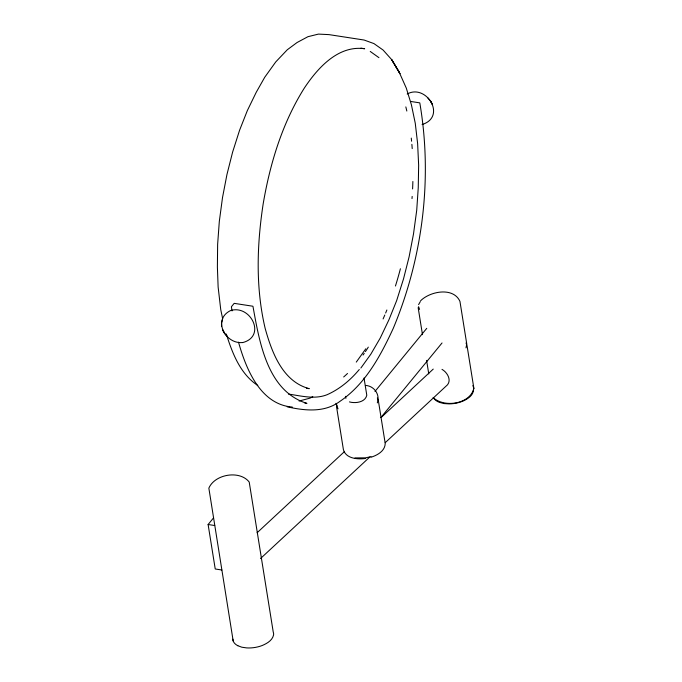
<?xml version="1.0" encoding="UTF-8"?>
<svg xmlns="http://www.w3.org/2000/svg" width="682" height="682" viewBox="0 0 682 682"><rect width="100%" height="100%" fill="white"/><g stroke="black" fill="none" stroke-linecap="round" stroke-linejoin="round"><path stroke-width="1.02" d="M473.478 389.422C473.606 394.776 468.713 398.203 464.451 400.419A20.579 10.997 -9.1 0 1 449.106 403.889L444.042 403.565L439.651 402.431A20.579 10.997 -9.1 0 1 433.829 398.305M336.882 405.057L336.593 407.06L343.413 449.677C345.962 458.764 357.837 459.583 365.663 458.449M466.045 342.952L467.068 345.825L473.888 388.442C469.966 404.196 444.204 408.007 433.121 397.563M377.308 402.874C380.36 394.639 374.103 385.773 365.399 385.424M222.468 319.773L221.556 322.85L221.59 326.354M465.994 347.888L466.769 344.001L459.949 301.384C453.385 286.772 430.095 291.248 420.606 300.771M418.595 304.632L420.3 301.615M356.277 362.108L365.833 348.758M360.88 368.024L370.812 354.214L380.249 338.033L388.919 319.815L396.651 300.617L403.531 278.853L409.123 256.739L413.497 233.977L416.719 210.286L418.245 187.814L418.646 165.24L417.623 143.544L415.261 123.254L411.408 104.789L406.284 88.089L398.91 71.559L391.647 59.59L383.096 50.042L373.932 43.58L364.111 40.033L328.997 34.62L318.443 34.1L307.94 36.7L297.062 42.523L287.301 49.752L275.767 61.9L264.744 77.245L256.236 92.292L247.353 110.561L239.587 130.228L232.613 152.103L226.953 174.515L222.511 197.567L219.314 221.428L217.635 244.309L217.388 267.122L218.129 287.045L220.738 309.577L222.664 318.801M221.863 570.007L215.231 568.984L208.112 524.509L213.347 518.124M374.972 391.442L426.753 328.332M380.854 417.555L442.038 342.969M359.286 369.508C350.446 380.096 339.781 389.072 327.113 394.708C314.581 399.669 301.248 395.875 288.495 394.085M257.114 532.744L344.401 451.646M381.025 417.606L433.24 369.09M260.524 558.541L369.635 457.162M385.219 442.678L447.562 384.742C451.663 379.516 446.966 372.125 441.996 369.363M407.188 94.022C426.327 83.357 447.06 116.75 422.09 124.55M312.782 396.702L309.978 398.152L299.083 401.033M370.94 457.264C377.325 455.261 385.083 451.015 385.211 443.419L378.382 400.803L377.359 397.93M242.494 342.637C266.858 336.473 250.618 304.283 230.542 310.574C212.273 319.526 225.128 343.95 242.153 342.56M370.982 456.642L365.518 457.844L354.99 457.912M238.512 342.176C246.066 368.971 260.319 404.46 292.297 407.06M360.914 48.158L364.665 48.737C338.17 44.961 317.59 68.106 304.334 88.063C282.297 123.092 270.072 163.339 263.167 203.901C256.875 245.068 255.52 287.727 265.187 328.494C271.845 352.372 282.604 381.63 309.253 388.663L306.44 388.228M410.419 101.413L419.797 102.863C432.72 178.445 422.746 257.634 393.284 328.306C380.607 355.68 365.612 383.898 340.028 401.297C324.538 412.908 304.897 410.743 287.19 406.813M304.854 403.071L306.934 403.394C267.063 390.948 259.416 341.682 252.937 306.244L234.19 303.354L231.394 306.764L232.05 310.915M208.112 524.509L214.736 525.532M349.448 401.903C355.416 403.642 365.279 402.32 366.788 395.236L364.026 377.964M237.83 645.718L241.795 647.201L246.594 647.9A20.579 10.997 -9.1 0 0 262.229 645.504C267.012 643.467 272.357 640.466 273.567 634.968A20.579 10.997 -9.1 0 0 273.243 632.069L249.211 482.046C239.706 469.864 214.745 474.195 208.854 488.159L233.201 641.08M257.787 385.483C240.269 374.009 232.349 353.216 226.313 334.044M370.241 51.448L378.928 57.655M227.447 336.763L224.566 333.379L222.579 329.747L224.566 333.379M427.716 97.748L430.606 101.132M338.025 408.85L335.987 403.326M418.569 306.653L419.592 309.423M472.865 385.569L473.888 388.442M418.151 307.633L422.482 334.657M426.6 360.394L428.765 373.907M345.569 396.327L345.893 398.356M237.83 645.718A20.579 10.997 -9.1 0 1 232.835 639.17M405.833 106.895A174.379 76.137 -81.2 0 1 406.822 111.038M411.263 138.096A174.379 76.137 -81.2 0 1 411.587 141.217M411.877 144.362A174.379 76.137 -81.2 0 1 412.209 148.608M412.874 181.497A174.379 76.137 -81.2 0 1 412.593 188.94M412.158 196.425A174.379 76.137 -81.2 0 1 412.005 198.573M400.402 268.751A174.379 76.137 -81.2 0 1 395.449 286.014M386.873 310.003A174.379 76.137 -81.2 0 1 385.637 313.021M384.801 315.016A174.379 76.137 -81.2 0 1 383.096 318.937M368.297 347.121A174.379 76.137 -81.2 0 1 365.416 351.597M364.239 353.327A174.379 76.137 -81.2 0 1 363.071 355.024M347.513 373.472A174.379 76.137 -81.2 0 1 343.668 376.967M392.917 61.678L391.647 59.59L399.967 73.69L392.917 61.678M432.465 104.491L430.495 100.97L432.465 104.491"/></g></svg>
